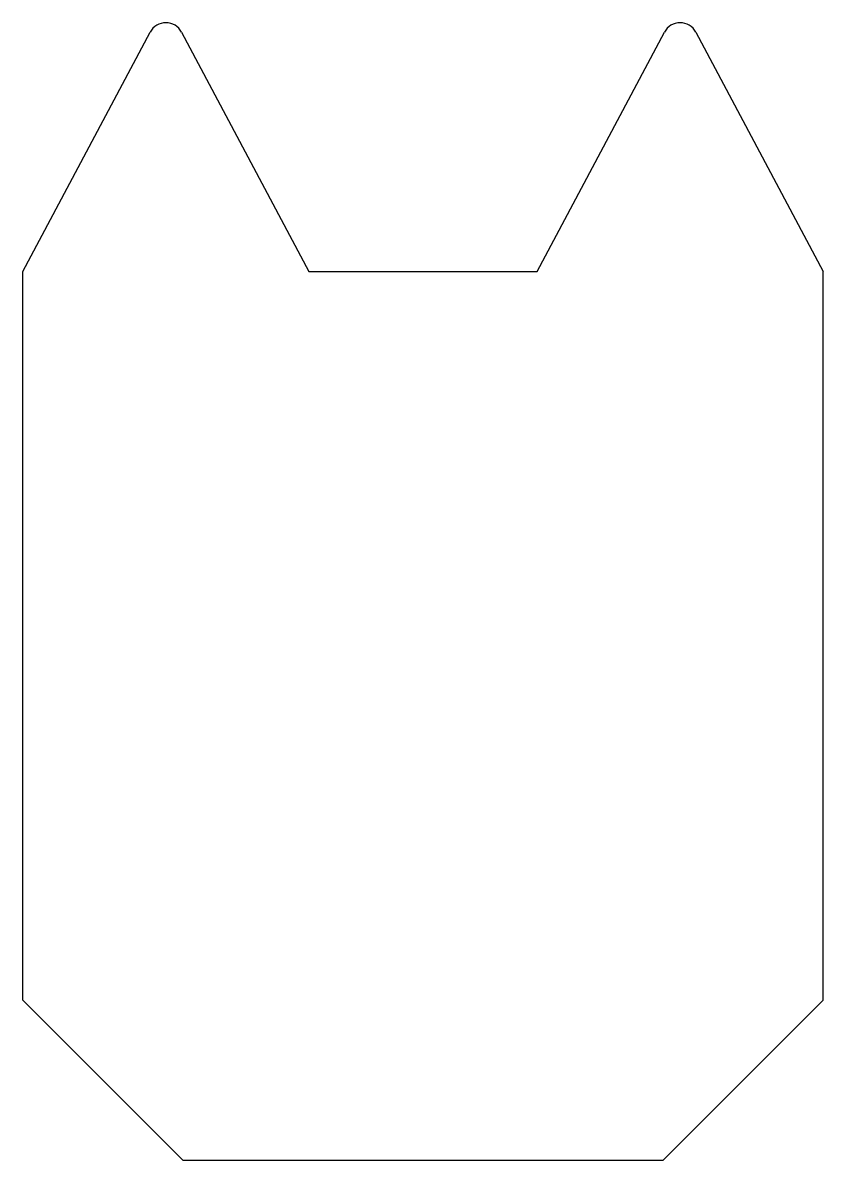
# Model space of a CAD drawing. Header units: millimetres. Extents: x -9 to 36, y 0 to 64.
import ezdxf

# ---------------------------------------------------------------- set-up
doc = ezdxf.new("R2010")
doc.units = ezdxf.units.MM
doc.layers.add('Sketch', color=7, linetype='CONTINUOUS')

msp = doc.modelspace()

# ---------------------------------------------------------------- linework, layer by layer
at = {"layer": 'Sketch'}
for p, q in [((-9, 50), (-1.838, 63.469)), ((-0.072, 63.469), (7.09, 50)), ((19.91, 50), (27.072, 63.469)), ((28.838, 63.469), (36, 50)), ((-9, 9), (-9, 50)), ((7.09, 50), (19.91, 50)), ((36, 9), (36, 50)), ((0, 0), (-9, 9)), ((27, 0), (36, 9)), ((0, 0), (27, 0))]:
    msp.add_line(p, q, dxfattribs=at)
for centre in [(-0.955, 63), (27.955, 63)]:
    msp.add_arc(centre, 1, 28, 152, dxfattribs=at)

doc.saveas('drawing.dxf')
